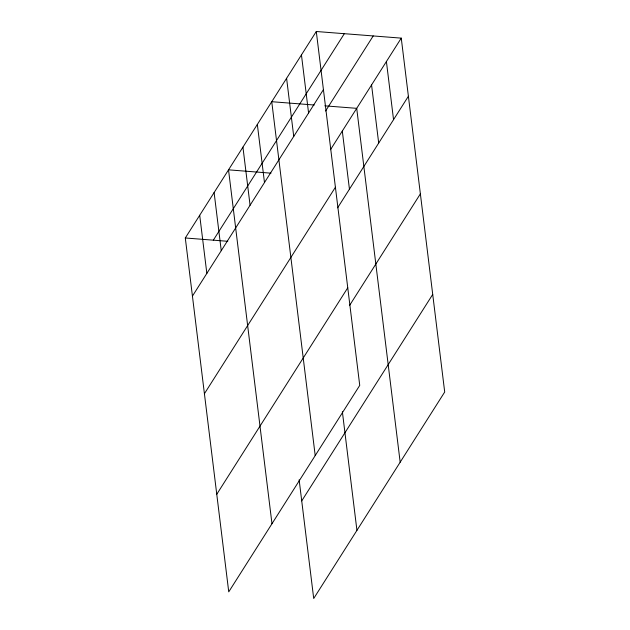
<?xml version="1.0" encoding="UTF-8"?>
<svg xmlns="http://www.w3.org/2000/svg" width="630" height="630" viewBox="0 0 630 630"><rect width="100%" height="100%" fill="white"/><g stroke="black" fill="none" stroke-linecap="round" stroke-linejoin="round"><path stroke-width="0.94" d="M316.291 31.5L359.738 385.387L228.745 591.869L185.299 237.982L316.291 31.5L401.255 38.131L444.701 392.017L313.709 598.5L299.14 479.832M213.334 240.172L344.327 33.689M192.434 296.108L323.426 89.625M325.592 111.014L373.212 35.941M330.466 149.712L401.255 38.131M204.419 393.703L335.412 187.228M337.609 207.829L408.39 96.256M216.767 494.266L347.76 287.784M349.587 305.432L420.375 193.859M301.723 500.897L432.716 294.415M314.236 105.021L271.75 101.706L315.205 455.584M324.828 105.848L356.714 108.336L400.168 462.223M271.002 173.163L228.525 169.84L271.979 523.727M185.299 237.982L227.776 241.298M386.403 61.535L393.545 119.661M371.558 84.94L378.693 143.057M342.303 131.048L349.445 189.173M301.447 54.904L308.582 113.022M342.366 411.689L356.934 530.358M286.595 78.301L293.738 136.427M257.339 124.417L264.482 182.542M242.936 147.129L250.071 205.254M214.113 192.552L221.248 250.677M199.702 215.271L206.845 273.389"/></g></svg>
